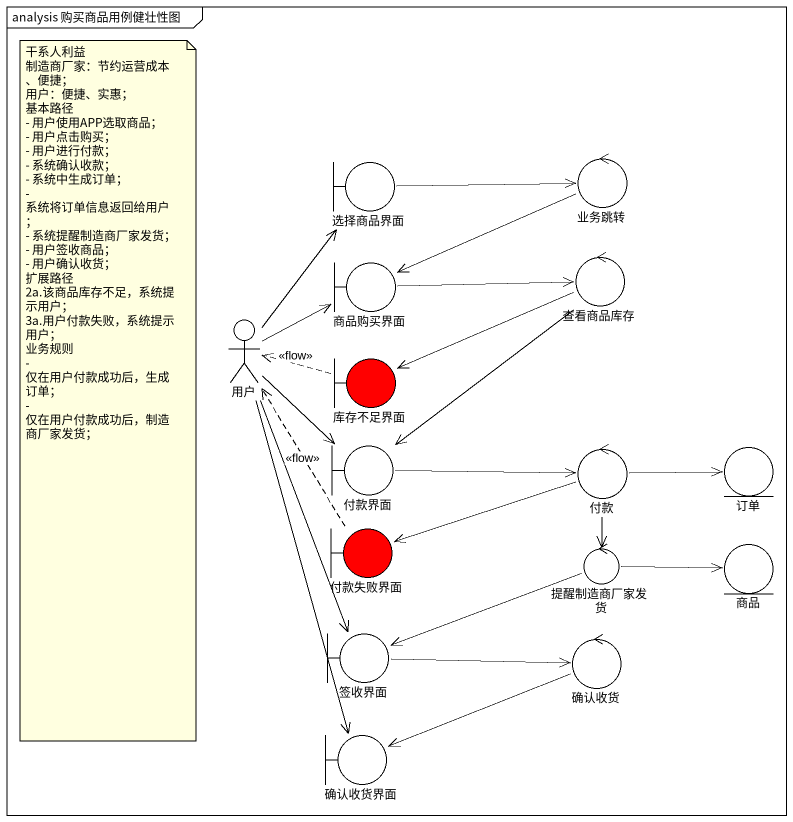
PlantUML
@startuml
mainframe analysis 购买商品用例健壮性图
boundary 选择商品界面
control 业务跳转
boundary 商品购买界面
control 查看商品库存
actor 用户
boundary 库存不足界面 #FF0000
boundary 付款界面
control 付款
entity 订单
boundary 付款失败界面 #FF0000
control 提醒制造商厂家发货
entity 商品
boundary 签收界面
control 确认收货
boundary 确认收货界面
选择商品界面 -right-> 业务跳转
业务跳转 -left-> 商品购买界面
商品购买界面 -right-> 查看商品库存
查看商品库存 -left-> 库存不足界面
查看商品库存 --> 付款界面
用户 -up-> 选择商品界面
用户 -right-> 商品购买界面
用户 --> 付款界面
用户 --> 签收界面
用户 --> 确认收货界面
库存不足界面 .left.> 用户 : <<flow>>
付款界面 -right-> 付款
付款 -right-> 订单
付款 -left-> 付款失败界面
付款 --> 提醒制造商厂家发货
付款失败界面 .up.> 用户 : <<flow>>
提醒制造商厂家发货 -right-> 商品
提醒制造商厂家发货 -left-> 签收界面
签收界面 -right-> 确认收货
确认收货 -left-> 确认收货界面
note as N1
  干系人利益
  制造商厂家：节约运营成本、便捷；
  用户：便捷、实惠；
  基本路径
  - 用户使用APP选取商品；
  - 用户点击购买；
  - 用户进行付款；
  - 系统确认收款；
  - 系统中生成订单；
  - 系统将订单信息返回给用户；
  - 系统提醒制造商厂家发货；
  - 用户签收商品；
  - 用户确认收货；
  扩展路径
  2a.该商品库存不足，系统提示用户；
  3a.用户付款失败，系统提示用户；
  业务规则
  - 仅在用户付款成功后，生成订单；
  - 仅在用户付款成功后，制造商厂家发货；
end note
@enduml
